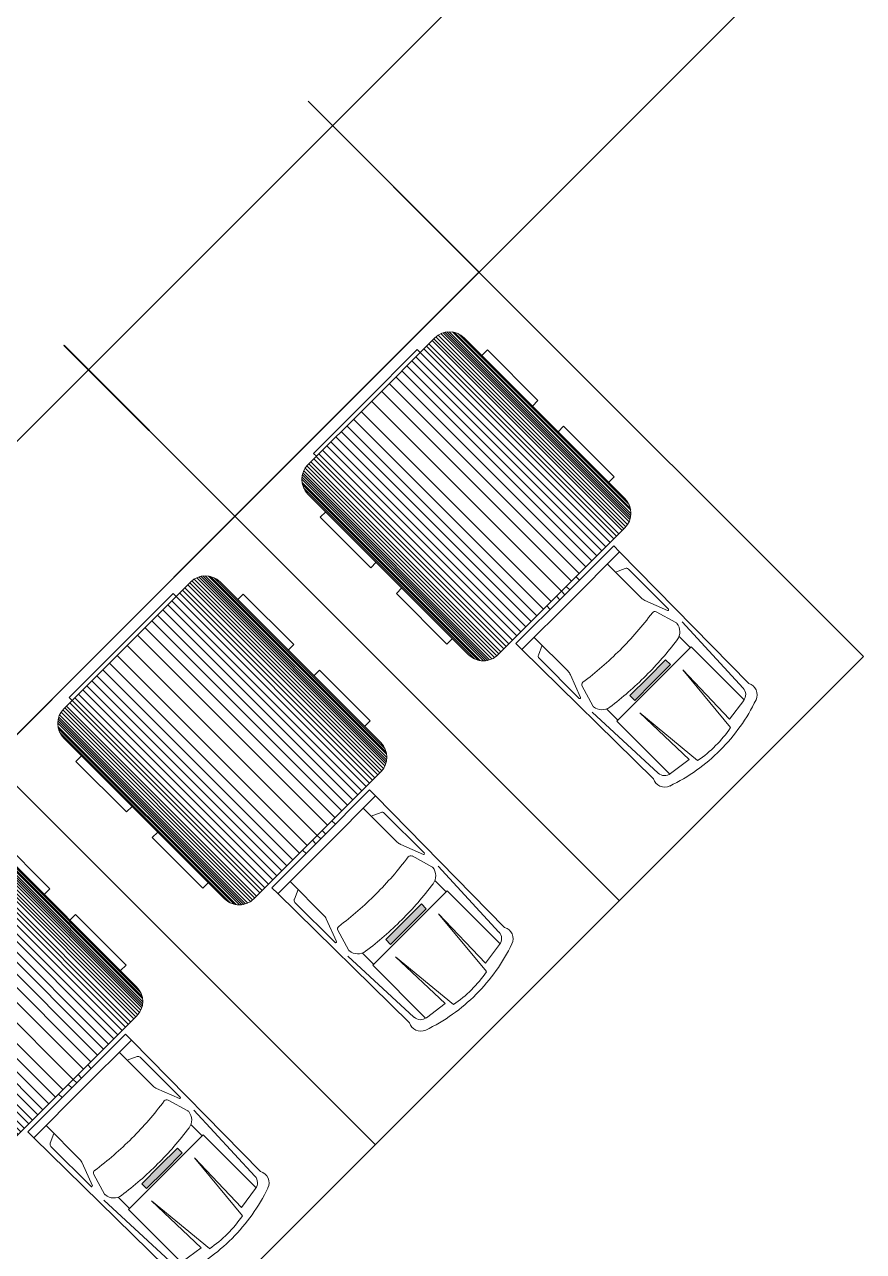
# Model space of a CAD drawing. Header units: millimetres. Extents: x 235 to 418, y 139 to 274.
# Drawn here: x 369.35 to 381.51, y 207.77 to 225.54 of the extents above; entities that cross this region are included whole.
import ezdxf

# ---------------------------------------------------------------- set-up
doc = ezdxf.new("R2010")
doc.units = ezdxf.units.MM
doc.header["$LTSCALE"] = 0.01
doc.layers.add('punto delgado', color=4, linetype='Continuous', lineweight=0)

# ---------------------------------------------------------------- blocks, each defined once
blk = doc.blocks.new('A$C56CA4FEA')
at = {"layer": 'punto delgado'}
for p, q in [((0.724, 3.427), (1.76, 3.427)), ((2.286, 3.427), (3.322, 3.427)), ((3.869, 3.222), (0.145, 3.222)), ((3.832, 3.254), (0.182, 3.254)), ((3.808, 3.27), (0.206, 3.27)), ((3.757, 3.295), (0.257, 3.295)), ((3.953, 3.036), (0.061, 3.036)), ((3.953, 3.077), (0.068, 3.077)), ((3.935, 3.117), (0.079, 3.117)), ((3.92, 3.149), (0.093, 3.149)), ((3.907, 3.174), (0.107, 3.174)), ((3.89, 3.198), (0.124, 3.198)), ((3.953, 2.996), (0.061, 2.996)), ((3.953, 2.956), (0.061, 2.956)), ((3.953, 2.891), (0.061, 2.891)), ((3.953, 3.013), (3.953, 0.414)), ((3.953, 2.843), (0.061, 2.843)), ((3.953, 2.786), (0.061, 2.786)), ((3.953, 2.714), (0.061, 2.714)), ((4.024, 2.714), (4.146, 2.714)), ((3.953, 2.625), (0.061, 2.625)), ((3.953, 2.544), (0.061, 2.544)), ((3.953, 2.439), (0.061, 2.439)), ((3.953, 2.335), (0.061, 2.335)), ((3.953, 2.214), (0.061, 2.214)), ((3.953, 2.076), (0.061, 2.076)), ((3.953, 2.013), (4.024, 2.013)), ((3.953, 1.923), (0.061, 1.923)), ((3.953, 1.813), (4.024, 1.813)), ((3.953, 1.713), (0.061, 1.713)), ((3.953, 1.713), (0.061, 1.713)), ((3.953, 1.713), (4.024, 1.713)), ((3.953, 1.613), (4.024, 1.613)), ((3.953, 1.504), (0.061, 1.504)), ((3.953, 1.35), (0.061, 1.35)), ((3.953, 1.413), (4.024, 1.413)), ((3.953, 1.213), (0.061, 1.213)), ((3.953, 1.092), (0.061, 1.092)), ((3.953, 0.987), (0.061, 0.987)), ((3.953, 0.882), (0.061, 0.882)), ((3.953, 0.802), (0.061, 0.802)), ((3.953, 0.713), (0.061, 0.713)), ((4.024, 0.712), (4.145, 0.712)), ((3.953, 0.64), (0.061, 0.64)), ((3.953, 0.584), (0.061, 0.584)), ((3.953, 0.536), (0.061, 0.536)), ((3.953, 0.471), (0.061, 0.471)), ((3.953, 0.431), (0.061, 0.431)), ((3.953, 0.39), (0.061, 0.39)), ((3.953, 0.35), (0.068, 0.35)), ((3.935, 0.31), (0.079, 0.31)), ((3.92, 0.277), (0.093, 0.277)), ((3.907, 0.253), (0.107, 0.253)), ((3.89, 0.229), (0.124, 0.229)), ((3.869, 0.205), (0.145, 0.205)), ((3.832, 0.173), (0.182, 0.173)), ((3.808, 0.156), (0.206, 0.156)), ((3.757, 0.132), (0.257, 0.132)), ((0.724, 0), (1.76, 0)), ((2.286, 0), (3.322, 0))]:
    blk.add_line(p, q, dxfattribs=at)
at = {"layer": 'punto delgado', "linetype": 'Continuous'}
for p, q in [((0.724, 3.427), (0.724, 3.313)), ((1.76, 3.313), (1.76, 3.427)), ((2.286, 3.427), (2.286, 3.313)), ((3.322, 3.313), (3.322, 3.427)), ((0.361, 3.313), (3.653, 3.313)), ((0.061, 3.013), (0.061, 1.651)), ((0, 1.651), (0, 2.715)), ((0.061, 2.715), (0, 2.715)), ((4.024, 1.713), (4.024, 2.714)), ((4.145, 2.714), (6.816, 2.689)), ((4.146, 1.713), (4.146, 2.714)), ((4.372, 2.602), (4.309, 2.464)), ((4.411, 2.628), (5.232, 2.628)), ((5.237, 2.606), (4.9, 2.475)), ((5.448, 2.566), (5.136, 2.474)), ((5.504, 2.636), (6.805, 2.584)), ((4.841, 2.464), (4.146, 2.464)), ((5.851, 2.457), (5.62, 2.457)), ((6.936, 2.476), (5.851, 2.476)), ((5.851, 2.476), (5.851, 1.713)), ((6.985, 2.127), (6.938, 2.464)), ((5.999, 2.154), (6.985, 2.127)), ((7.081, 2.05), (5.999, 2.154)), ((5.821, 2.079), (5.723, 2.079)), ((5.723, 2.079), (5.723, 1.713)), ((5.821, 1.713), (5.821, 2.079)), ((0, 1.651), (0, 0.586)), ((0.061, 0.414), (0.061, 1.651)), ((4.024, 1.713), (4.024, 0.712)), ((4.146, 1.713), (4.146, 0.712)), ((5.723, 1.348), (5.723, 1.713)), ((5.821, 1.713), (5.821, 1.348)), ((5.851, 0.951), (5.851, 1.713)), ((5.821, 1.348), (5.723, 1.348)), ((7.081, 1.377), (5.999, 1.273)), ((5.999, 1.273), (6.985, 1.3)), ((6.985, 1.3), (6.938, 0.963)), ((4.841, 0.963), (4.146, 0.963)), ((4.372, 0.825), (4.309, 0.963)), ((5.237, 0.821), (4.9, 0.952)), ((5.448, 0.861), (5.136, 0.953)), ((5.851, 0.97), (5.62, 0.97)), ((6.936, 0.951), (5.851, 0.951)), ((4.145, 0.712), (6.816, 0.738)), ((4.411, 0.799), (5.232, 0.799)), ((5.504, 0.791), (6.805, 0.843)), ((0.061, 0.586), (0, 0.586)), ((0.361, 0.114), (3.653, 0.114)), ((0.724, 0.114), (0.724, 0)), ((1.76, 0), (1.76, 0.114)), ((2.286, 0.114), (2.286, 0)), ((3.322, 0), (3.322, 0.114))]:
    blk.add_line(p, q, dxfattribs=at)
for centre, radius, start, end in [((0.361, 3.013), 0.3, 90, 180), ((6.898, 2.541), 0.169, 19.2533, 118.9117), ((4.411, 2.584), 0.0432, 90, 155.7345), ((5.232, 2.616), 0.0111, 291.2907, 90), ((5.46, 2.525), 0.0432, 84.6876, 106.5243), ((5.447, 2.378), 0.19, 7.996, 84.6876), ((6.8, 2.444), 0.14, 7.9182, 87.73), ((4.53, 1.713), 2.678, 360, 19.2533), ((4.841, 2.626), 0.162, 270, 291.2907), ((5.148, 2.432), 0.0432, 106.5243, 188.0963), ((0.095, 1.713), 5.06, 360, 8.0963), ((0.713, 1.713), 4.97, 360, 7.996), ((5.322, 1.713), 1.792, 360, 10.8313), ((0.095, 1.713), 5.06, 351.9037, 360), ((0.713, 1.713), 4.97, 352.004, 360), ((4.53, 1.713), 2.678, 340.7467, 360), ((5.322, 1.713), 1.792, 349.1687, 360), ((4.841, 0.8), 0.162, 68.7093, 90), ((5.148, 0.995), 0.0432, 171.9037, 253.4757), ((5.447, 1.049), 0.19, 275.3123, 352.004), ((6.8, 0.983), 0.14, 272.27, 352.0818), ((4.411, 0.842), 0.0432, 204.2655, 270), ((5.232, 0.81), 0.0111, 270, 68.7093), ((5.46, 0.902), 0.0432, 253.4757, 275.3123), ((6.898, 0.886), 0.169, 241.0883, 340.7467), ((0.361, 0.414), 0.3, 180, 270)]:
    blk.add_arc(centre, radius, start, end, dxfattribs=at)
at = {"layer": 'punto delgado'}
for centre, start, end in [((3.653, 3.013), 0, 90), ((3.653, 0.414), 270, 0), ((3.653, 0.414), 270, 0)]:
    blk.add_arc(centre, 0.3, start, end, dxfattribs=at)
at = {"layer": 'punto delgado', "linetype": 'Continuous'}
for points in [[(5.821, 1.713), (5.723, 1.713), (5.821, 2.079), (5.723, 2.079)], [(5.821, 1.713), (5.723, 1.713), (5.821, 1.348), (5.723, 1.348)]]:
    blk.add_solid(points, dxfattribs=at)

msp = doc.modelspace()

# ---------------------------------------------------------------- linework, layer by layer
at = {"layer": 'punto delgado'}
for p, q in [((358.488, 208.751), (377.999, 228.262)), ((360.61, 206.63), (380.12, 226.14)), ((381.506, 216.387), (370.895, 205.785))]:
    msp.add_line(p, q, dxfattribs=at)
for points in [[(373.46, 224.43), (375.935, 221.955), (375.937, 221.958), (373.462, 224.432)], [(369.925, 220.895), (372.4, 218.42), (372.402, 218.422), (369.927, 220.897)]]:
    msp.add_lwpolyline(points, close=True, dxfattribs=at)
for points in [[(381.506, 216.387), (375.936, 221.956), (372.401, 218.421), (377.969, 212.853)], [(377.969, 212.853), (372.401, 218.421), (368.865, 214.885), (374.432, 209.319)], [(374.432, 209.319), (368.865, 214.885), (365.33, 211.35), (370.895, 205.785)]]:
    msp.add_lwpolyline(points, dxfattribs=at)

# ---------------------------------------------------------------- block references
at = {"layer": 'punto delgado', "rotation": 315}
for p in [(373.123, 218.917), (369.587, 215.382), (366.052, 211.846)]:
    msp.add_blockref('A$C56CA4FEA', p, dxfattribs=at)

doc.saveas('drawing.dxf')
